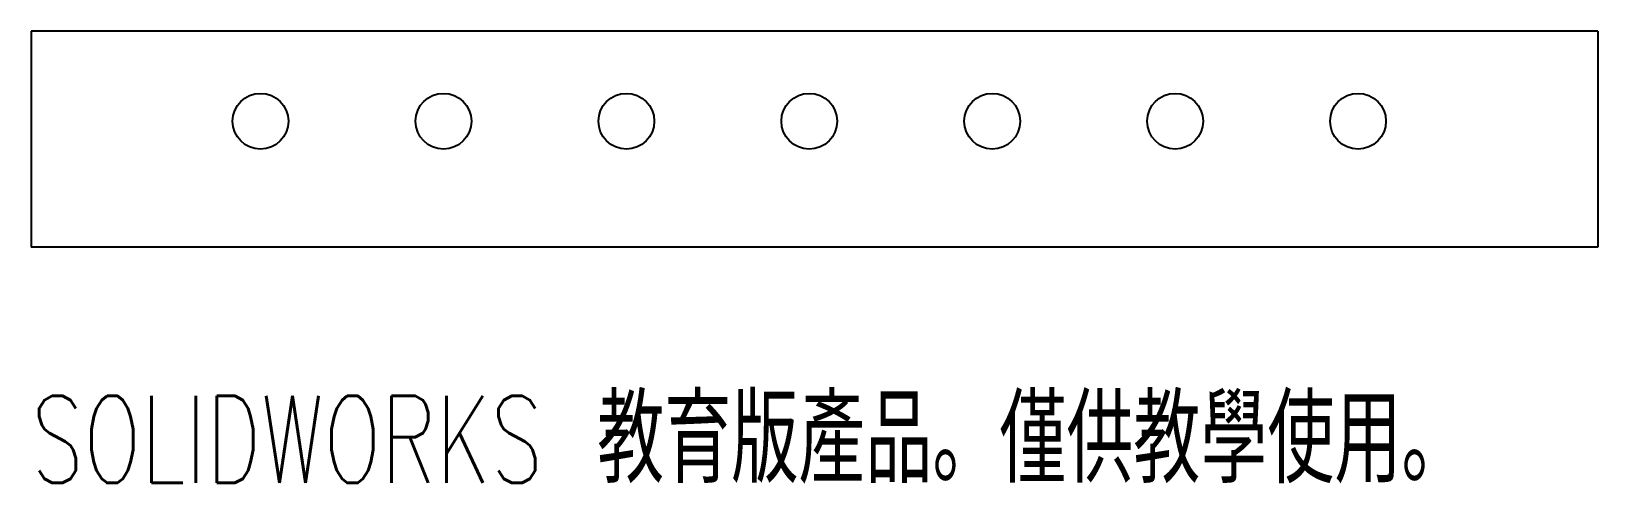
# Model space of a CAD drawing. Header units: millimetres. Extents: x 0 to 87, y -19.2 to 6.
import ezdxf

# ---------------------------------------------------------------- set-up
doc = ezdxf.new("R2010")
doc.units = ezdxf.units.MM
doc.styles.add('SLDTEXTSTYLE0', font='TXT', dxfattribs={"width": 0.7, "bigfont": 'bigfont'})

msp = doc.modelspace()

# ---------------------------------------------------------------- linework, layer by layer
at = {"color": 7, "linetype": 'Continuous', "lineweight": 25}
for p, q in [((0, 6), (0, -6)), ((87, 6), (0, 6)), ((87, 6), (87, -6)), ((87, -6), (0, -6))]:
    msp.add_line(p, q, dxfattribs=at)
for centre in [(12.73, 1), (22.89, 1), (33.05, 1), (43.21, 1), (53.37, 1), (63.53, 1), (73.69, 1)]:
    msp.add_circle(centre, 1.55, dxfattribs=at)

# ---------------------------------------------------------------- texts
at = {"color": 7, "linetype": 'Continuous', "insert": (0, -14.27), "char_height": 4.83362, "attachment_point": 1, "style": 'SLDTEXTSTYLE0'}
msp.add_mtext('SOLIDWORKS 教育版產品。僅供教學使用。', dxfattribs=at)

doc.saveas('drawing.dxf')
